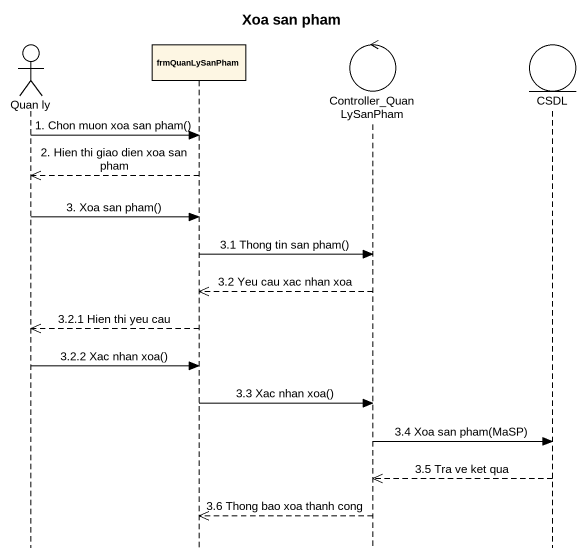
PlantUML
@startuml
title Xoa san pham
hide footbox
actor "Quan ly" as Quan_ly
participant frmQuanLySanPham
control Controller_QuanLySanPham
entity CSDL

Quan_ly -> frmQuanLySanPham : 1. Chon muon xoa san pham()
frmQuanLySanPham -->> Quan_ly : 2. Hien thi giao dien xoa san pham
Quan_ly -> frmQuanLySanPham : 3. Xoa san pham()
frmQuanLySanPham -> Controller_QuanLySanPham : 3.1 Thong tin san pham()
Controller_QuanLySanPham -->> frmQuanLySanPham : 3.2 Yeu cau xac nhan xoa
frmQuanLySanPham -->> Quan_ly : 3.2.1 Hien thi yeu cau
Quan_ly -> frmQuanLySanPham : 3.2.2 Xac nhan xoa()
frmQuanLySanPham -> Controller_QuanLySanPham : 3.3 Xac nhan xoa()
Controller_QuanLySanPham -> CSDL : 3.4 Xoa san pham(MaSP)
CSDL -->> Controller_QuanLySanPham : 3.5 Tra ve ket qua
Controller_QuanLySanPham -->> frmQuanLySanPham : 3.6 Thong bao xoa thanh cong
@enduml
